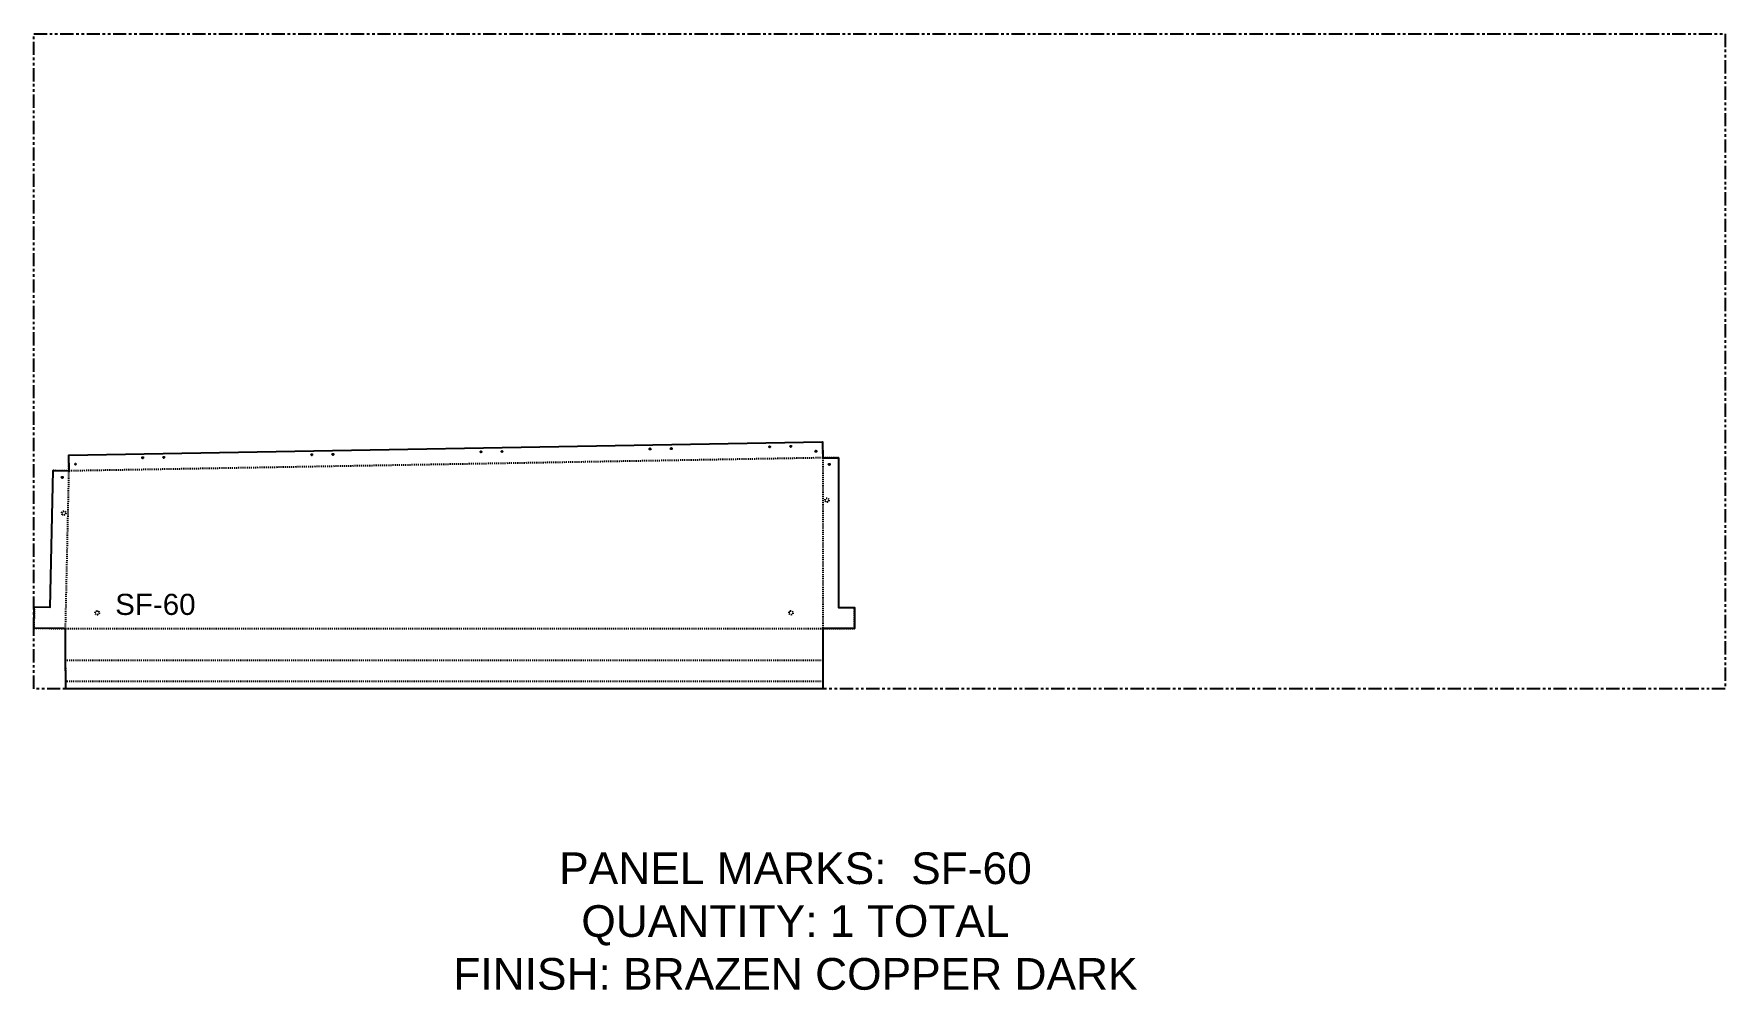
# Model space of a CAD drawing. Header units: inches. Extents: x 0 to 160, y -29 to 62.
import ezdxf

# ---------------------------------------------------------------- set-up
doc = ezdxf.new("R2010")
doc.units = ezdxf.units.IN
doc.header["$MEASUREMENT"] = 0
doc.linetypes.add('HIDDEN', pattern=[0.375, 0.25, -0.125])
doc.linetypes.add('PHANTOM', pattern=[2.5, 1.25, -0.25, 0.25, -0.25, 0.25, -0.25])
for name, color, linetype in [('CUT', 7, 'Continuous'), ('DIMS', 1, 'Continuous'), ('HOLES', 6, 'Continuous'), ('ROUT', 1, 'HIDDEN'), ('SHEET', 5, 'PHANTOM'), ('TEXT', 2, 'PHANTOM'), ('WEEPS', 3, 'HIDDEN')]:
    doc.layers.add(name, color=color, linetype=linetype)
doc.styles.get("Standard").update_dxf_attribs({"font": 'arial.ttf'})

msp = doc.modelspace()

# ---------------------------------------------------------------- linework, layer by layer
at = {"layer": 'CUT', "ltscale": 0.25}
msp.add_lwpolyline([(3.04, 0.69), (3, 2.69), (3, 5.69), (0, 5.75), (0.04, 7.75), (1.54, 7.72), (1.83, 20.65), (3.33, 20.62), (3.3, 22.12), (74.6, 23.36), (74.63, 21.86), (76.13, 21.86), (76.13, 7.69), (77.63, 7.69), (77.63, 5.69), (74.63, 5.69), (74.63, 0), (3.04, 0)], close=True, dxfattribs=at)
at = {"layer": 'HOLES', "ltscale": 0.25}
for centre in [(42.3, 22.43), (44.3, 22.46), (58.3, 22.7), (60.3, 22.74), (69.61, 22.9), (71.61, 22.94), (73.99, 22.48), (3.94, 21.26), (10.3, 21.87), (12.3, 21.9), (26.3, 22.15), (28.3, 22.18), (75.25, 21.24), (2.69, 20.01)]:
    msp.add_circle(centre, 0.0625, dxfattribs=at)
at = {"layer": 'ROUT', "ltscale": 0.25}
msp.add_line((74.63, 2.69), (3, 2.69), dxfattribs=at)
for points in [[(74.6, 23.36), (74.63, 21.86), (74.63, 0.69), (3.04, 0.69), (3, 2.69), (3, 5.69), (3.33, 20.62), (3.3, 22.12)], [(76.13, 21.86), (74.63, 21.86), (3.33, 20.62), (1.83, 20.65)], [(0.04, 7.75), (0, 5.75), (3, 5.69), (77.63, 5.69), (77.63, 7.69)]]:
    msp.add_lwpolyline(points, dxfattribs=at)
at = {"layer": 'SHEET'}
msp.add_lwpolyline([(0, 62), (160, 62), (160, 0), (0, 0)], close=True, dxfattribs=at)
at = {"layer": 'WEEPS', "ltscale": 0.25}
for centre in [(75.03, 17.86), (2.83, 16.63), (6, 7.19), (71.63, 7.19)]:
    msp.add_circle(centre, 0.188, dxfattribs=at)

# ---------------------------------------------------------------- texts
at = {"layer": 'DIMS', "ltscale": 0.25, "insert": (11.5, 6.96), "char_height": 2, "attachment_point": 8}
msp.add_mtext_dynamic_manual_height_columns('SF-60', width=3.0859, gutter_width=10, heights=[2.07], dxfattribs=at)
at = {"layer": 'TEXT', "insert": (72.05, -22.01), "char_height": 3, "attachment_point": 5}
msp.add_mtext_dynamic_manual_height_columns('PANEL MARKS:  SF-60\\PQUANTITY: 1 TOTAL\\PFINISH: BRAZEN COPPER DARK', width=199.7409, gutter_width=1, heights=[0], dxfattribs=at)

doc.saveas('drawing.dxf')
